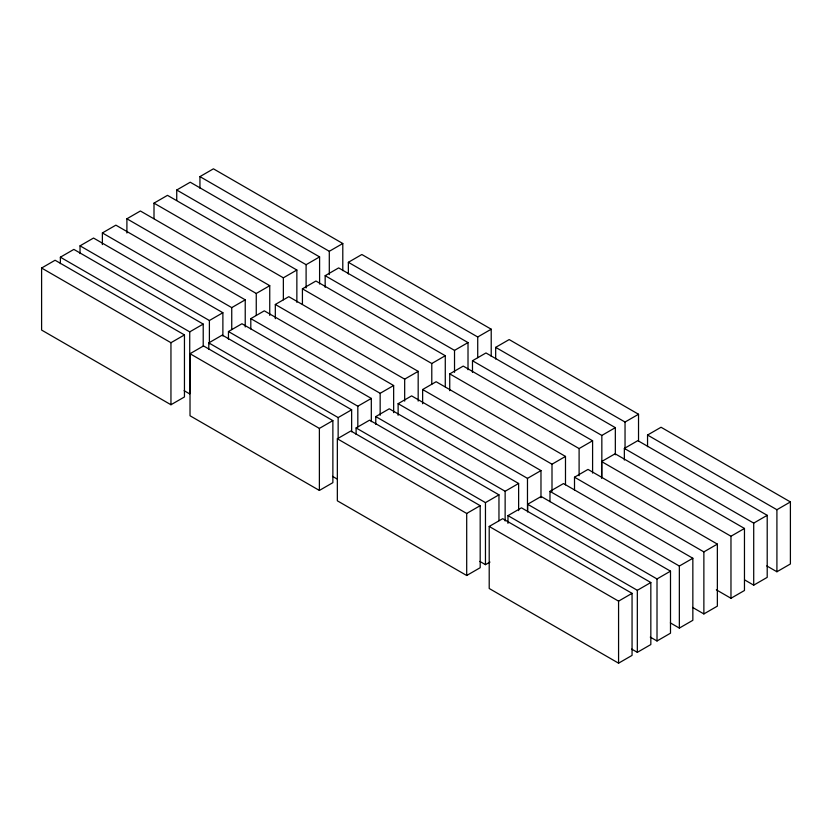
<?xml version="1.0" encoding="UTF-8"?>
<svg xmlns="http://www.w3.org/2000/svg" width="832" height="832" viewBox="0 0 832 832"><rect width="100%" height="100%" fill="white"/><g stroke="black" fill="none" stroke-linecap="round" stroke-linejoin="round"><path stroke-width="1.25" d="M41.6 268.029L55.089 260.239L184.454 334.922L184.454 396.958L170.955 404.747L41.6 330.065L41.6 268.029L170.955 342.711L184.454 334.922M60.372 263.65L60.372 257.192L73.861 249.402L203.216 324.085L203.216 346.06M80.038 253.594L80.038 245.835L93.527 238.046L222.882 312.728L222.882 335.993M102.378 244.566L102.378 232.939L115.877 225.15L245.232 299.832L245.232 326.976M126.901 233.002L126.901 218.785L140.39 210.995L269.745 285.678L269.745 315.401M154.003 218.639L154.003 203.133L167.492 195.343L296.858 270.026L296.858 302.338M176.738 200.346L176.738 190.008L190.237 182.218L319.592 256.901L319.592 284.045M199.94 188.24L199.94 176.613L213.429 168.823L342.794 243.506L342.794 270.65M60.372 257.192L189.727 331.874L203.216 324.085M80.038 245.835L209.394 320.518L222.882 312.728M102.378 232.939L231.743 307.622L245.232 299.832M126.901 218.785L256.256 293.467L269.745 285.678M154.003 203.133L283.358 277.815L296.858 270.026M176.738 190.008L306.103 264.69L319.592 256.901M199.94 176.613L329.295 251.295L342.794 243.506M190.018 353.714L203.518 345.925L332.873 420.618L332.873 482.654L319.384 490.443L190.018 415.761L190.018 353.714L319.384 428.407L332.873 420.618M208.79 349.346L208.79 342.888L222.279 335.098L351.645 409.781L351.645 431.756M228.457 339.279L228.457 331.531L241.946 323.742L371.311 398.424L371.311 421.689M250.806 328.962L250.806 318.625L264.295 310.835L393.65 385.518L393.65 412.662M275.319 318.687L275.319 304.47L288.808 296.681L418.174 371.363L418.174 401.097M302.422 304.335L302.422 288.818L315.921 281.029L445.276 355.722L445.276 386.734M325.166 287.331L325.166 275.694L338.655 267.904L468.01 342.586L468.01 369.73M348.358 273.936L348.358 262.298L361.847 254.509L491.213 329.202L491.213 356.335M208.79 342.888L338.146 417.57L351.645 409.781M228.457 331.531L357.822 406.214L371.311 398.424M250.806 318.625L380.162 393.307L393.65 385.518M275.319 304.47L404.674 379.153L418.174 371.363M302.422 288.818L431.787 363.511L445.276 355.722M325.166 275.694L454.522 350.376L468.01 342.586M348.358 262.298L477.724 336.991L491.213 329.202M337.345 438.776L350.834 430.986L480.189 505.669L480.189 567.705L466.7 575.494L337.345 500.812L337.345 438.776L466.7 513.458L480.189 505.669M356.106 434.398L356.106 427.939L369.595 420.15L498.961 494.832L498.961 520.686M375.773 424.33L375.773 416.582L389.272 408.793L518.627 483.475L518.627 510.619M398.122 415.314L398.122 403.676L411.611 395.886L540.977 470.579L540.977 497.713M422.635 403.738L422.635 389.522L436.134 381.732L565.49 456.425L565.49 484.858M449.738 390.676L449.738 373.88L463.237 366.09L592.592 440.773L592.592 473.086M472.482 372.382L472.482 360.745L485.971 352.955L615.337 427.648L615.337 454.782M495.674 358.987L495.674 347.36L509.174 339.57L638.529 414.253L638.529 441.397M356.106 427.939L485.462 502.622L498.961 494.832M375.773 416.582L505.138 491.265L518.627 483.475M398.122 403.676L527.478 478.369L540.977 470.579M422.635 389.522L552.001 464.214L565.49 456.425M449.738 373.88L579.103 448.562L592.592 440.773M472.482 360.745L601.838 435.438L615.337 427.648M495.674 347.36L625.04 422.042L638.529 414.253M489.206 526.448L502.705 518.669L632.06 593.351L632.06 655.387L618.571 663.177L489.206 588.494L489.206 526.448L618.571 601.141L632.06 593.351M507.978 523.37L507.978 515.622L521.466 507.832L650.832 582.514L650.832 644.55L637.333 652.34L631.717 649.095M527.644 512.013L527.644 504.265L541.143 496.475L670.498 571.158L670.498 633.194L657.01 640.983L650.26 637.094M549.994 501.696L549.994 491.358L563.482 483.569L692.848 558.262L692.848 620.298L679.349 628.087L670.353 622.887M574.506 490.131L574.506 477.204L587.995 469.414L717.361 544.107L717.361 606.143L703.872 613.933L692.619 607.433M601.609 478.358L601.609 461.562L615.108 453.773L744.463 528.455L744.463 590.491L730.974 598.281L716.352 589.836M624.354 460.065L624.354 448.427L637.842 440.638L767.208 515.32L767.208 577.366L753.709 585.156L744.713 579.956M647.546 446.67L647.546 435.042L661.045 427.253L790.4 501.935L790.4 563.971L776.911 571.761L766.782 565.916M479.846 561.413L485.462 564.658L489.965 562.068M507.978 515.622L637.333 590.304L650.832 582.514M527.644 504.265L657.01 578.947L670.498 571.158M549.994 491.358L679.349 566.041L692.848 558.262M574.506 477.204L703.872 551.897L717.361 544.107M601.609 461.562L730.974 536.245L744.463 528.455M624.354 448.427L753.709 523.11L767.208 515.32M647.546 435.042L776.911 509.725L790.4 501.935M184.101 390.666L189.727 393.921L189.727 331.874M332.519 476.362L337.022 478.962M776.911 509.725L776.911 571.761M753.709 523.11L753.709 585.156M730.974 536.245L730.974 598.281M703.872 551.897L703.872 613.933M679.349 566.041L679.349 628.087M657.01 578.947L657.01 640.983M637.333 590.304L637.333 652.34M625.04 422.042L625.04 449.186M618.571 601.141L618.571 663.177M601.838 435.438L601.838 476.788M579.103 448.562L579.103 475.706M552.001 464.214L552.001 491.348M527.478 478.369L527.478 510.682M505.138 491.265L505.138 520.988M485.462 502.622L485.462 564.658M477.724 336.991L477.724 357.666M466.7 513.458L466.7 575.494M454.522 350.376L454.522 372.351M431.787 363.511L431.787 384.186M404.674 379.153L404.674 401.128M380.162 393.307L380.162 415.282M357.822 406.214L357.822 426.889M338.146 417.57L338.146 438.246M329.295 251.295L329.295 274.56M319.384 428.407L319.384 490.443M306.103 264.69L306.103 287.955M283.358 277.815L283.358 299.79M256.256 293.467L256.256 315.442M231.743 307.622L231.743 329.597M209.394 320.518L209.394 343.782M170.955 342.711L170.955 404.747"/></g></svg>
